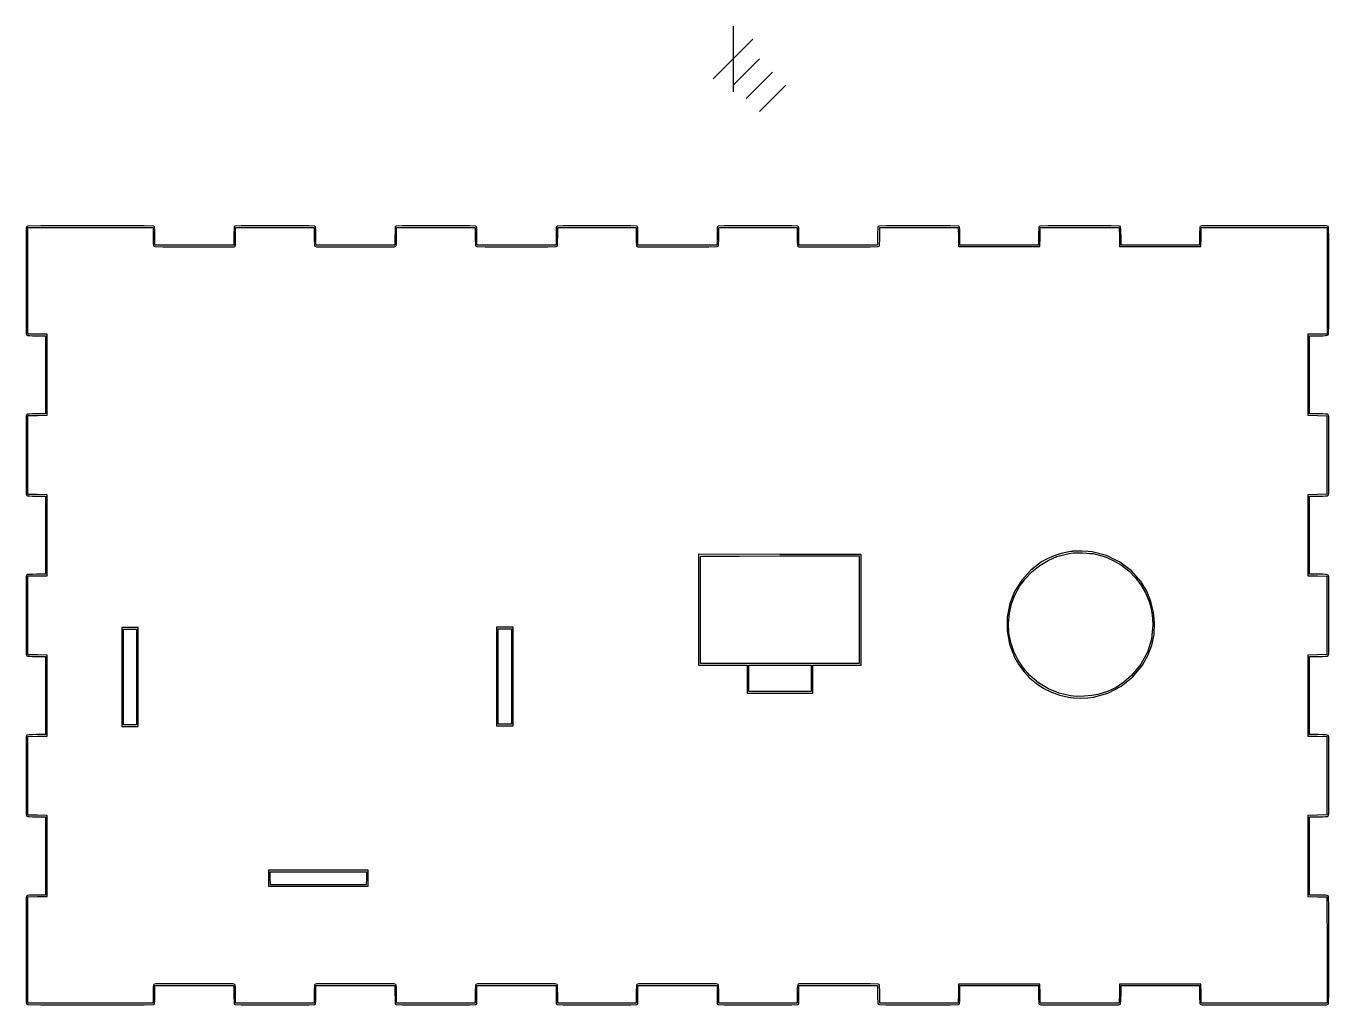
# Model space of a CAD drawing. Extents: x -107 to 343, y 32 to 302.
# Drawn here: x -107.4 to 90.5, y 153.3 to 302 of the extents above; entities that cross this region are included whole.
import ezdxf

# ---------------------------------------------------------------- set-up
doc = ezdxf.new("R2010")
doc.units = 0

msp = doc.modelspace()

# ---------------------------------------------------------------- linework, layer by layer
for p, q in [((-107.413423, 271.286537), (-107.415494, 263.302708)), ((-107.305, 271.547), (-107.413423, 271.286537)), ((-107.170337, 271.604112), (-107.305431, 271.547391)), ((-107.305431, 271.547391), (-107.305, 271.547)), ((-105.177997, 271.627029), (-107.170337, 271.604112)), ((-107.153, 263.305), (-107.153, 271.396)), ((-107.153, 271.396), (-97.6294, 271.396)), ((-102.392417, 271.644091), (-105.177997, 271.627029)), ((-97.579207, 271.648547), (-102.392417, 271.644091)), ((-97.6294, 271.396), (-88.1057, 271.396)), ((-91.880047, 271.644979), (-97.579207, 271.648547)), ((-89.496737, 271.627067), (-91.880047, 271.644979)), ((-88.026587, 271.601582), (-89.496737, 271.627067)), ((-88.1057, 271.396), (-88.1057, 270.021)), ((-87.903185, 271.515207), (-88.026587, 271.601582)), ((-87.882677, 271.417519), (-87.903185, 271.515207)), ((-87.866894, 271.026861), (-87.882677, 271.417519)), ((-75.79995, 271.417519), (-75.815731, 271.026861)), ((-75.779442, 271.515207), (-75.79995, 271.417519)), ((-75.661536, 271.59927), (-75.779442, 271.515207)), ((-74.739982, 271.626835), (-75.661536, 271.59927)), ((-75.576802, 269.97101), (-75.5769, 271.396)), ((-75.5769, 271.396), (-69.6087, 271.396)), ((-73.210942, 271.644901), (-74.739982, 271.626835)), ((-69.608712, 271.648547), (-73.210942, 271.644901)), ((-66.006482, 271.644901), (-69.608712, 271.648547)), ((-69.6087, 271.396), (-63.6406, 271.396)), ((-64.477442, 271.626835), (-66.006482, 271.644901)), ((-63.55589, 271.59927), (-64.477442, 271.626835)), ((-63.6406, 271.396), (-63.6406, 270.021)), ((-63.437984, 271.515207), (-63.55589, 271.59927)), ((-63.417476, 271.417519), (-63.437984, 271.515207)), ((-63.401694, 271.026861), (-63.417476, 271.417519)), ((-51.33475, 271.417519), (-51.350534, 271.026861)), ((-51.314242, 271.515207), (-51.33475, 271.417519)), ((-51.196338, 271.59927), (-51.314242, 271.515207)), ((-50.274784, 271.626835), (-51.196338, 271.59927)), ((-51.111714, 270.021), (-51.1117, 271.396)), ((-51.1117, 271.396), (-45.1435, 271.396)), ((-48.745744, 271.644901), (-50.274784, 271.626835)), ((-45.143514, 271.648547), (-48.745744, 271.644901)), ((-41.541284, 271.644901), (-45.143514, 271.648547)), ((-45.1435, 271.396), (-39.1754, 271.396)), ((-40.012244, 271.626835), (-41.541284, 271.644901)), ((-39.09069, 271.59927), (-40.012244, 271.626835)), ((-39.1754, 271.396), (-39.1754, 270.021)), ((-38.972784, 271.515207), (-39.09069, 271.59927)), ((-38.952276, 271.417519), (-38.972784, 271.515207)), ((-38.936494, 271.026861), (-38.952276, 271.417519)), ((-26.869552, 271.417519), (-26.885334, 271.026861)), ((-26.849044, 271.515207), (-26.869552, 271.417519)), ((-26.731138, 271.59927), (-26.849044, 271.515207)), ((-25.809584, 271.626835), (-26.731138, 271.59927)), ((-26.646505, 270.021), (-26.6465, 271.396)), ((-26.6465, 271.396), (-20.6783, 271.396)), ((-24.280544, 271.644901), (-25.809584, 271.626835)), ((-20.678314, 271.648547), (-24.280544, 271.644901)), ((-17.076084, 271.644901), (-20.678314, 271.648547)), ((-20.6783, 271.396), (-14.7102, 271.396)), ((-15.547044, 271.626835), (-17.076084, 271.644901)), ((-14.62549, 271.59927), (-15.547044, 271.626835)), ((-14.7102, 271.396), (-14.7102, 269.971)), ((-14.507586, 271.515207), (-14.62549, 271.59927)), ((-14.487078, 271.417519), (-14.507586, 271.515207)), ((-14.471294, 271.026861), (-14.487078, 271.417519)), ((-2.40445, 271.417519), (-2.420231, 271.026861)), ((-2.383942, 271.515207), (-2.40445, 271.417519)), ((-2.266036, 271.59927), (-2.383942, 271.515207)), ((-1.344484, 271.626835), (-2.266036, 271.59927)), ((-2.181325, 270.02099), (-2.18131, 271.396)), ((-2.18131, 271.396), (3.78683, 271.396)), ((0.184556, 271.644901), (-1.344484, 271.626835)), ((3.786786, 271.648547), (0.184556, 271.644901)), ((7.389016, 271.644901), (3.786786, 271.648547)), ((3.78683, 271.396), (9.75499, 271.396)), ((8.918056, 271.626835), (7.389016, 271.644901)), ((9.83961, 271.59927), (8.918056, 271.626835)), ((9.75499, 271.396), (9.75499, 269.971)), ((9.957516, 271.515207), (9.83961, 271.59927)), ((9.978024, 271.417519), (9.957516, 271.515207)), ((9.993806, 271.026861), (9.978024, 271.417519)), ((22.004284, 271.410555), (21.970138, 271.153099)), ((22.066145, 271.527939), (22.004284, 271.410555)), ((22.23281, 271.599831), (22.066145, 271.527939)), ((23.26473, 271.626446), (22.23281, 271.599831)), ((22.283888, 270.02099), (22.2839, 271.396)), ((22.2839, 271.396), (28.25, 271.396)), ((24.89038, 271.644304), (23.26473, 271.626446)), ((28.229, 271.648363), (24.89038, 271.644304)), ((31.22579, 271.643805), (28.229, 271.648363)), ((28.25, 271.396), (34.2162, 271.396)), ((32.99174, 271.626579), (31.22579, 271.643805)), ((34.24192, 271.602737), (32.99174, 271.626579)), ((34.2162, 271.396), (34.239362, 269.94187)), ((34.372515, 271.547207), (34.24192, 271.602737)), ((34.421054, 271.447619), (34.372515, 271.547207)), ((34.44982, 271.141817), (34.421054, 271.447619)), ((46.463448, 271.447619), (46.434682, 271.141817)), ((46.511987, 271.547207), (46.463448, 271.447619)), ((46.64262, 271.602748), (46.511987, 271.547207)), ((47.89679, 271.626582), (46.64262, 271.602748)), ((46.645262, 269.94113), (46.668426, 271.39526)), ((46.668426, 271.39526), (52.6749, 271.396)), ((49.66825, 271.643805), (47.89679, 271.626582)), ((52.67485, 271.648363), (49.66825, 271.643805)), ((55.68145, 271.643805), (52.67485, 271.648363)), ((52.6749, 271.396), (58.6814, 271.396)), ((57.45291, 271.626582), (55.68145, 271.643805)), ((58.70708, 271.602748), (57.45291, 271.626582)), ((58.6814, 271.396), (58.704562, 269.94187)), ((58.837713, 271.547207), (58.70708, 271.602748)), ((58.886254, 271.447619), (58.837713, 271.547207)), ((58.915018, 271.141817), (58.886254, 271.447619)), ((70.928665, 271.44815), (70.899899, 271.142348)), ((70.977207, 271.547738), (70.928665, 271.44815)), ((71.239815, 271.656112), (70.977207, 271.547738)), ((71.110462, 269.94113), (71.133624, 271.39526)), ((71.133624, 271.39526), (80.6976, 271.396)), ((80.695555, 271.657874), (71.239815, 271.656112)), ((90.151295, 271.656112), (80.695555, 271.657874)), ((80.6976, 271.396), (90.2615, 271.396)), ((90.413905, 271.547738), (90.151295, 271.656112)), ((90.2615, 271.396), (90.2615, 263.305)), ((90.470492, 271.414592), (90.413905, 271.547738)), ((90.493799, 269.733562), (90.470492, 271.414592)), ((-88.1057, 270.021), (-88.100185, 269.386596)), ((-88.100185, 269.386596), (-88.08142, 268.951183)), ((-87.855532, 270.563809), (-87.866894, 271.026861)), ((-87.8518, 270.04), (-87.855532, 270.563809)), ((-87.8518, 268.698), (-87.8518, 270.04)), ((-75.827094, 270.563809), (-75.830825, 270.04)), ((-75.830825, 270.04), (-75.8308, 268.698)), ((-75.815731, 271.026861), (-75.827094, 270.563809)), ((-75.581208, 269.175611), (-75.576802, 269.97101)), ((-63.6406, 270.021), (-63.635083, 269.386596)), ((-63.635083, 269.386596), (-63.616318, 268.951183)), ((-63.390332, 270.563809), (-63.401694, 271.026861)), ((-63.3866, 270.04), (-63.390332, 270.563809)), ((-63.3866, 268.698), (-63.3866, 270.04)), ((-51.361894, 270.563809), (-51.365628, 270.04)), ((-51.365628, 270.04), (-51.3656, 268.698)), ((-51.350534, 271.026861), (-51.361894, 270.563809)), ((-51.135994, 268.951183), (-51.117229, 269.386596)), ((-51.117229, 269.386596), (-51.111714, 270.021)), ((-39.1754, 270.021), (-39.169886, 269.386596)), ((-39.169886, 269.386596), (-39.15112, 268.951183)), ((-38.925132, 270.563809), (-38.936494, 271.026861)), ((-38.9214, 270.04), (-38.925132, 270.563809)), ((-38.9214, 268.698), (-38.9214, 270.04)), ((-26.900428, 270.04), (-26.9005, 268.698)), ((-26.896696, 270.563809), (-26.900428, 270.04)), ((-26.885334, 271.026861), (-26.896696, 270.563809)), ((-26.670784, 268.951183), (-26.652019, 269.386596)), ((-26.652019, 269.386596), (-26.646505, 270.021)), ((-14.7102, 269.971), (-14.705797, 269.175601)), ((-14.459932, 270.563809), (-14.471294, 271.026861)), ((-14.4562, 270.04), (-14.459932, 270.563809)), ((-14.4562, 268.698), (-14.4562, 270.04)), ((-2.431594, 270.563809), (-2.435325, 270.04)), ((-2.435325, 270.04), (-2.43528, 268.698)), ((-2.420231, 271.026861), (-2.431594, 270.563809)), ((-2.205606, 268.951173), (-2.186841, 269.386586)), ((-2.186841, 269.386586), (-2.181325, 270.02099)), ((9.75499, 269.971), (9.759396, 269.175601)), ((10.005168, 270.563809), (9.993806, 271.026861)), ((10.0089, 270.04), (10.005168, 270.563809)), ((10.0089, 268.698), (10.0089, 270.04)), ((21.95042, 270.746155), (21.945211, 270.052733)), ((21.945211, 270.052733), (21.9453, 268.698)), ((21.970138, 271.153099), (21.95042, 270.746155)), ((22.259609, 268.951173), (22.278374, 269.386586)), ((22.278374, 269.386586), (22.283888, 270.02099)), ((34.239362, 269.94187), (34.262526, 268.48774)), ((34.468586, 270.706404), (34.44982, 271.141817)), ((34.4741, 270.072), (34.468586, 270.706404)), ((34.4741, 268.698), (34.4741, 270.072)), ((46.410402, 270.072), (46.4104, 268.698)), ((46.415917, 270.706404), (46.410402, 270.072)), ((46.434682, 271.141817), (46.415917, 270.706404)), ((46.6221, 268.487), (46.645262, 269.94113)), ((58.704562, 269.94187), (58.727724, 268.48774)), ((58.933783, 270.706404), (58.915018, 271.141817)), ((58.9393, 270.072), (58.933783, 270.706404)), ((58.9393, 268.698), (58.9393, 270.072)), ((70.87562, 270.072531), (70.8756, 268.698)), ((70.881136, 270.706935), (70.87562, 270.072531)), ((70.899899, 271.142348), (70.881136, 270.706935)), ((71.0873, 268.487), (71.110462, 269.94113)), ((90.510985, 267.375262), (90.493799, 269.733562)), ((-88.08142, 268.951183), (-88.052654, 268.645381)), ((-88.052654, 268.645381), (-88.004114, 268.545795)), ((-88.004114, 268.545795), (-87.873545, 268.49027)), ((-87.873545, 268.49027), (-86.626045, 268.466423)), ((-81.8413, 268.698), (-87.8518, 268.698)), ((-86.626045, 268.466423), (-84.863785, 268.449198)), ((-84.863785, 268.449198), (-81.873575, 268.444637)), ((-81.873575, 268.444637), (-79.552595, 268.448323)), ((-75.8308, 268.698), (-81.8413, 268.698)), ((-79.552595, 268.448323), (-77.576285, 268.459667)), ((-77.576285, 268.459667), (-75.821265, 268.474889)), ((-75.821265, 268.474889), (-75.710707, 268.495806)), ((-75.710707, 268.495806), (-75.637759, 268.577413)), ((-75.637759, 268.577413), (-75.600707, 268.792068)), ((-75.600707, 268.792068), (-75.581208, 269.175611)), ((-63.616318, 268.951183), (-63.587554, 268.645381)), ((-63.587554, 268.645381), (-63.539013, 268.545795)), ((-63.539013, 268.545795), (-63.279886, 268.438773)), ((-57.3761, 268.698), (-63.3866, 268.698)), ((-63.279886, 268.438773), (-57.376156, 268.436021)), ((-57.376156, 268.436021), (-51.472426, 268.438773)), ((-51.3656, 268.698), (-57.3761, 268.698)), ((-51.472426, 268.438773), (-51.213299, 268.545795)), ((-51.213299, 268.545795), (-51.16476, 268.645381)), ((-51.16476, 268.645381), (-51.135994, 268.951183)), ((-39.15112, 268.951183), (-39.122354, 268.645381)), ((-39.122354, 268.645381), (-39.073815, 268.545795)), ((-39.073815, 268.545795), (-38.943182, 268.490252)), ((-38.943182, 268.490252), (-37.689012, 268.466418)), ((-32.9109, 268.698), (-38.9214, 268.698)), ((-37.689012, 268.466418), (-35.917552, 268.449196)), ((-35.917552, 268.449196), (-32.910952, 268.444637)), ((-32.910952, 268.444637), (-29.904352, 268.449195)), ((-26.9005, 268.698), (-32.9109, 268.698)), ((-29.904352, 268.449195), (-28.132892, 268.466418)), ((-28.132892, 268.466418), (-26.878722, 268.490252)), ((-26.878722, 268.490252), (-26.748089, 268.545795)), ((-26.748089, 268.545795), (-26.69955, 268.645381)), ((-26.69955, 268.645381), (-26.670784, 268.951183)), ((-14.705797, 269.175601), (-14.686294, 268.792058)), ((-14.686294, 268.792058), (-14.649246, 268.577403)), ((-14.649246, 268.577403), (-14.576295, 268.495796)), ((-14.576295, 268.495796), (-14.46574, 268.47488)), ((-14.46574, 268.47488), (-12.71072, 268.459657)), ((-8.44576, 268.698), (-14.4562, 268.698)), ((-12.71072, 268.459657), (-10.73441, 268.448314)), ((-10.73441, 268.448314), (-8.41344, 268.444627)), ((-2.43528, 268.698), (-8.44576, 268.698)), ((-8.41344, 268.444627), (-5.42323, 268.449188)), ((-5.42323, 268.449188), (-3.66098, 268.466413)), ((-3.66098, 268.466413), (-2.41348, 268.49026)), ((-2.41348, 268.49026), (-2.282912, 268.545785)), ((-2.282912, 268.545785), (-2.23437, 268.645371)), ((-2.23437, 268.645371), (-2.205606, 268.951173)), ((9.759396, 269.175601), (9.778898, 268.792058)), ((9.778898, 268.792058), (9.815947, 268.577403)), ((9.815947, 268.577403), (9.888895, 268.495796)), ((9.888895, 268.495796), (9.999453, 268.47488)), ((9.999453, 268.47488), (11.754473, 268.459657)), ((15.9771, 268.698), (10.0089, 268.698)), ((11.754473, 268.459657), (13.730783, 268.448314)), ((13.730783, 268.448314), (16.051763, 268.444627)), ((21.9453, 268.698), (15.9771, 268.698)), ((16.051763, 268.444627), (19.041973, 268.449188)), ((19.041973, 268.449188), (20.804233, 268.466413)), ((20.804233, 268.466413), (22.051733, 268.49026)), ((22.051733, 268.49026), (22.182303, 268.545785)), ((22.182303, 268.545785), (22.230843, 268.645371)), ((22.230843, 268.645371), (22.259609, 268.951173)), ((34.262526, 268.48774), (40.4423, 268.487)), ((40.4423, 268.698), (34.4741, 268.698)), ((46.4104, 268.698), (40.4423, 268.698)), ((40.4423, 268.487), (46.6221, 268.487)), ((58.727724, 268.48774), (64.9075, 268.487)), ((64.9075, 268.698), (58.9393, 268.698)), ((70.8756, 268.698), (64.9075, 268.698)), ((64.9075, 268.487), (71.0873, 268.487)), ((90.51549, 263.322712), (90.510985, 267.375262)), ((-107.415494, 263.302708), (-107.413423, 255.318877)), ((-107.15258, 255.214131), (-107.153, 263.305)), ((90.2615, 263.305), (90.2615, 255.214)), ((90.511496, 258.806542), (90.51549, 263.322712)), ((90.493698, 256.640972), (90.511496, 258.806542)), ((90.468176, 255.250062), (90.493698, 256.640972)), ((-107.413423, 255.318877), (-107.305, 255.058417)), ((-107.305, 255.058417), (-107.204991, 255.01008)), ((-107.204991, 255.01008), (-106.897893, 254.981436)), ((-105.69229, 255.191067), (-107.15258, 255.214131)), ((-106.897893, 254.981436), (-106.460635, 254.962752)), ((-106.460635, 254.962752), (-105.823543, 254.957259)), ((-105.823543, 254.957259), (-104.444, 254.958)), ((-104.232, 255.168), (-105.69229, 255.191067)), ((-104.444, 254.958), (-104.444, 249.015)), ((-104.232, 249.015), (-104.232, 255.168)), ((87.34092, 255.167869), (87.3409, 249.015)), ((88.80121, 255.190936), (87.34092, 255.167869)), ((87.5526, 249.015), (87.5526, 254.958)), ((87.5526, 254.958), (88.9131, 254.958)), ((90.2615, 255.214), (88.80121, 255.190936)), ((88.9131, 254.958), (89.60946, 254.963188)), ((89.60946, 254.963188), (90.018129, 254.982822)), ((90.018129, 254.982822), (90.276676, 255.016824)), ((90.276676, 255.016824), (90.394555, 255.078424)), ((90.394555, 255.078424), (90.468176, 255.250062)), ((-104.444, 249.015), (-104.444, 243.072)), ((-104.23242, 242.861129), (-104.232, 249.015)), ((87.3409, 249.015), (87.3409, 242.861)), ((87.5526, 243.072), (87.5526, 249.015)), ((-107.412933, 242.71281), (-107.415695, 236.833991)), ((-107.305457, 242.970844), (-107.412933, 242.71281)), ((-107.205448, 243.019178), (-107.305457, 242.970844)), ((-106.89835, 243.047823), (-107.205448, 243.019178)), ((-107.153, 242.815), (-105.69271, 242.838064)), ((-107.153, 236.834), (-107.153, 242.815)), ((-106.461092, 243.066509), (-106.89835, 243.047823)), ((-105.824, 243.072), (-106.461092, 243.066509)), ((-104.444, 243.072), (-105.824, 243.072)), ((-105.69271, 242.838064), (-104.23242, 242.861129)), ((87.3409, 242.861), (88.78003, 242.818853)), ((88.9131, 243.072015), (87.5526, 243.072)), ((88.78003, 242.818853), (90.21916, 242.776703)), ((89.60946, 243.066827), (88.9131, 243.072015)), ((90.018129, 243.047195), (89.60946, 243.066827)), ((90.276676, 243.013193), (90.018129, 243.047195)), ((90.21916, 242.776703), (90.2192, 236.834)), ((90.394555, 242.95159), (90.276676, 243.013193)), ((90.52635, 242.635397), (90.394555, 242.95159)), ((90.530554, 236.834007), (90.52635, 242.635397)), ((-107.415695, 236.833991), (-107.412933, 230.95517)), ((-107.15258, 230.852129), (-107.153, 236.834)), ((90.2192, 236.834), (90.2192, 230.891)), ((90.52635, 231.032617), (90.530554, 236.834007)), ((-107.412933, 230.95517), (-107.305457, 230.697136)), ((-107.305457, 230.697136), (-107.205448, 230.648802)), ((-107.205448, 230.648802), (-106.89835, 230.620157)), ((-105.69229, 230.829064), (-107.15258, 230.852129)), ((-106.89835, 230.620157), (-106.461092, 230.601471)), ((-106.461092, 230.601471), (-105.824, 230.59598)), ((-105.824, 230.59598), (-104.444, 230.596)), ((-104.232, 230.806), (-105.69229, 230.829064)), ((-104.444, 230.596), (-104.444, 224.653)), ((-104.232, 224.653), (-104.232, 230.806)), ((87.34094, 230.806703), (87.3409, 224.653)), ((88.78007, 230.84885), (87.34094, 230.806703)), ((87.5526, 224.653), (87.5526, 230.596)), ((87.5526, 230.596), (88.9131, 230.596)), ((90.2192, 230.891), (88.78007, 230.84885)), ((88.9131, 230.596), (89.60946, 230.601188)), ((89.60946, 230.601188), (90.018129, 230.62082)), ((90.018129, 230.62082), (90.276676, 230.654822)), ((90.276676, 230.654822), (90.394555, 230.716424)), ((90.394555, 230.716424), (90.52635, 231.032617)), ((-104.444, 224.653), (-104.444, 218.71)), ((-104.23242, 218.499131), (-104.232, 224.653)), ((87.3409, 224.653), (87.3409, 218.499)), ((87.5526, 218.71), (87.5526, 224.653)), ((7.1095, 221.723356), (-5.2289, 221.744712)), ((-5.2289, 221.744712), (-5.22888, 213.315)), ((19.4479, 221.702), (7.1095, 221.723356)), ((19.4479, 213.315), (19.4479, 221.702)), ((49.851974, 221.86377), (48.782394, 221.5052)), ((49.196184, 221.392669), (50.600814, 221.773406)), ((50.812507, 222.079326), (49.851974, 221.86377)), ((50.600814, 221.773406), (51.293089, 221.900533)), ((51.064928, 222.12016), (50.812507, 222.079326)), ((51.298212, 222.158571), (51.064928, 222.12016)), ((51.293089, 221.900533), (51.723231, 221.952694)), ((51.493811, 222.19134), (51.298212, 222.158571)), ((51.5744, 222.206), (51.493811, 222.19134)), ((51.574419, 222.206017), (51.5744, 222.206)), ((52.019827, 222.248599), (51.574419, 222.206017)), ((51.723231, 221.952694), (52.192225, 221.967569)), ((52.98318, 222.234659), (52.019827, 222.248599)), ((52.192225, 221.967569), (53.098127, 221.953698)), ((53.955136, 222.193837), (52.98318, 222.234659)), ((53.098127, 221.953698), (53.679385, 221.932456)), ((53.679385, 221.932456), (54.226094, 221.894943)), ((54.579656, 222.125168), (53.955136, 222.193837)), ((54.226094, 221.894943), (54.699341, 221.845175)), ((56.746406, 221.551836), (54.579656, 222.125168)), ((54.699341, 221.845175), (55.045183, 221.785992)), ((55.045183, 221.785992), (55.0452, 221.786)), ((55.0452, 221.786), (56.433445, 221.390388)), ((-4.957993, 218.946494), (-4.952344, 221.297514)), ((-4.952344, 221.297514), (-4.935917, 221.385719)), ((-4.935917, 221.385719), (-4.847104, 221.447319)), ((-4.847104, 221.447319), (-2.469794, 221.469759)), ((-2.469794, 221.469759), (0.911676, 221.486839)), ((0.911676, 221.486839), (7.128036, 221.49109)), ((7.128036, 221.49109), (19.1517, 221.491)), ((19.1517, 221.491), (19.1516, 213.332)), ((46.882911, 220.579719), (45.240391, 219.319269)), ((45.417654, 219.116426), (46.58245, 220.047214)), ((46.58245, 220.047214), (47.859834, 220.817746)), ((47.745154, 221.059746), (46.882911, 220.579719)), ((48.782394, 221.5052), (47.745154, 221.059746)), ((47.859834, 220.817746), (49.196184, 221.392669)), ((56.433445, 221.390388), (57.76133, 220.825525)), ((58.745146, 220.575828), (56.746406, 221.551836)), ((57.76133, 220.825525), (58.990987, 220.106302)), ((60.508166, 219.229048), (58.745146, 220.575828)), ((58.990987, 220.106302), (60.11687, 219.234715)), ((-107.412933, 218.35081), (-107.415695, 212.471991)), ((-107.305457, 218.608842), (-107.412933, 218.35081)), ((-107.205448, 218.657178), (-107.305457, 218.608842)), ((-106.89835, 218.685823), (-107.205448, 218.657178)), ((-107.153, 218.453), (-105.69271, 218.476064)), ((-107.153, 212.472), (-107.153, 218.453)), ((-106.461092, 218.704509), (-106.89835, 218.685823)), ((-105.824, 218.71), (-106.461092, 218.704509)), ((-104.444, 218.71), (-105.824, 218.71)), ((-105.69271, 218.476064), (-104.23242, 218.499131)), ((-4.959897, 216.324074), (-4.957993, 218.946494)), ((43.857571, 217.812569), (42.781551, 216.111979)), ((43.502764, 216.839756), (44.384926, 218.040877)), ((45.240391, 219.319269), (43.857571, 217.812569)), ((44.384926, 218.040877), (45.417654, 219.116426)), ((60.11687, 219.234715), (61.112662, 218.231811)), ((61.976866, 217.557668), (60.508166, 219.229048)), ((61.112662, 218.231811), (61.96863, 217.108175)), ((87.3409, 218.499), (88.78003, 218.456851)), ((88.9131, 218.710019), (87.5526, 218.71)), ((88.78003, 218.456851), (90.21916, 218.414701)), ((89.60946, 218.704831), (88.9131, 218.710019)), ((90.018129, 218.685197), (89.60946, 218.704831)), ((90.276676, 218.651195), (90.018129, 218.685197)), ((90.21916, 218.414701), (90.2192, 212.472)), ((90.394555, 218.589594), (90.276676, 218.651195)), ((90.52635, 218.273399), (90.394555, 218.589594)), ((90.530554, 212.472009), (90.52635, 218.273399)), ((-4.954429, 213.229944), (-4.959897, 216.324074)), ((42.781551, 216.111979), (42.04973, 214.275829)), ((42.810168, 215.561995), (43.502764, 216.839756)), ((61.96863, 217.108175), (62.670848, 215.882194)), ((62.8484, 216.124874), (61.976866, 217.557668)), ((62.670848, 215.882194), (63.20691, 214.575655)), ((63.492026, 214.577198), (62.8484, 216.124874)), ((42.04973, 214.275829), (41.641984, 212.197939)), ((41.983145, 212.747335), (42.305474, 214.199736)), ((42.305474, 214.199736), (42.810168, 215.561995)), ((63.20691, 214.575655), (63.46896, 213.689295)), ((63.896568, 212.943001), (63.492026, 214.577198)), ((-107.415695, 212.471991), (-107.412933, 206.59317)), ((-107.15258, 206.490131), (-107.153, 212.472)), ((-5.22888, 213.315), (-5.22888, 204.885)), ((-4.9326, 205.179534), (-4.954429, 213.229944)), ((19.1516, 213.332), (19.1516, 205.172)), ((19.44792, 204.926938), (19.4479, 213.315)), ((41.641984, 212.197939), (41.626167, 210.117949)), ((41.853138, 211.265536), (41.983145, 212.747335)), ((63.46896, 213.689295), (63.641419, 212.85672)), ((63.641419, 212.85672), (63.737662, 211.9983)), ((63.737662, 211.9983), (63.769463, 211.03315)), ((64.051564, 211.266978), (63.896568, 212.943001)), ((90.2192, 212.472), (90.2192, 206.529)), ((90.52635, 206.670619), (90.530554, 212.472009)), ((-91.6189, 210.617), (-92.8464, 210.617)), ((-92.8464, 210.617), (-92.8464, 203.115)), ((-92.5924, 203.115), (-92.5924, 210.364)), ((-92.5924, 210.364), (-91.6189, 210.364)), ((-90.3914, 210.617), (-91.6189, 210.617)), ((-91.6189, 210.364), (-90.6454, 210.364)), ((-90.6454, 210.364), (-90.6454, 203.115)), ((-90.3914, 203.115), (-90.3914, 210.617)), ((-34.6887, 210.701), (-35.9585, 210.701)), ((-35.9585, 210.701), (-35.9585, 203.199)), ((-35.7045, 203.199), (-35.7045, 210.448)), ((-35.7045, 210.448), (-34.6887, 210.448)), ((-33.4189, 210.701), (-34.6887, 210.701)), ((-34.6887, 210.448), (-33.6728, 210.448)), ((-33.6728, 210.448), (-33.6728, 203.199)), ((-33.4189, 203.199), (-33.4189, 210.701)), ((41.626167, 210.117949), (42.005494, 208.075099)), ((41.920884, 209.800479), (41.853138, 211.265536)), ((63.769463, 211.03315), (63.568009, 208.87096)), ((63.953635, 209.583389), (64.051564, 211.266978)), ((42.187422, 208.358086), (41.920884, 209.800479)), ((42.005494, 208.075099), (42.769889, 206.107379)), ((42.646795, 206.969239), (42.187422, 208.358086)), ((63.568009, 208.87096), (62.970127, 206.87658)), ((63.013673, 206.355608), (63.604957, 207.933108)), ((63.604957, 207.933108), (63.953635, 209.583389)), ((-107.412933, 206.59317), (-107.305457, 206.335136)), ((-107.305457, 206.335136), (-107.205448, 206.286801)), ((-107.205448, 206.286801), (-106.89835, 206.258157)), ((-105.69229, 206.467064), (-107.15258, 206.490131)), ((-106.89835, 206.258157), (-106.461092, 206.239471)), ((-106.461092, 206.239471), (-105.824, 206.23398)), ((-105.824, 206.23398), (-104.444, 206.234)), ((-104.232, 206.444), (-105.69229, 206.467064)), ((-104.444, 206.234), (-104.444, 200.291)), ((-104.232, 200.291), (-104.232, 206.444)), ((43.291602, 205.655516), (42.646795, 206.969239)), ((42.769889, 206.107379), (43.42652, 204.960259)), ((62.970127, 206.87658), (61.965187, 205.04339)), ((62.191987, 204.883978), (63.013673, 206.355608)), ((87.34094, 206.444703), (87.3409, 200.291)), ((88.78007, 206.486853), (87.34094, 206.444703)), ((87.5526, 200.291), (87.5526, 206.234)), ((87.5526, 206.234), (88.9131, 206.234)), ((90.2192, 206.529), (88.78007, 206.486853)), ((88.9131, 206.234), (89.60946, 206.239188)), ((89.60946, 206.239188), (90.018129, 206.258822)), ((90.018129, 206.258822), (90.276676, 206.292824)), ((90.276676, 206.292824), (90.394555, 206.354424)), ((90.394555, 206.354424), (90.52635, 206.670619)), ((-5.22888, 204.885), (-1.54641, 204.885)), ((7.1095, 205.175767), (-4.9326, 205.179534)), ((-1.54641, 204.885), (2.13607, 204.885)), ((2.13607, 204.885), (2.13607, 202.777)), ((2.39003, 202.904), (2.39003, 204.885)), ((2.39003, 204.885), (7.13069, 204.885)), ((19.1516, 205.172), (7.1095, 205.175767)), ((7.13069, 204.885), (11.8714, 204.885)), ((11.8714, 204.885), (11.8714, 202.904)), ((12.1253, 204.883), (15.78661, 204.904969)), ((12.1253, 202.777), (12.1253, 204.883)), ((15.78661, 204.904969), (19.44792, 204.926938)), ((44.11509, 204.428717), (43.291602, 205.655516)), ((43.42652, 204.960259), (44.212019, 203.896489)), ((45.094432, 203.321276), (44.11509, 204.428717)), ((44.212019, 203.896489), (45.109637, 202.939836)), ((61.965187, 205.04339), (60.555767, 203.35951)), ((60.758927, 203.143888), (62.191987, 204.883978)), ((-92.8464, 203.115), (-92.8464, 195.612)), ((-92.5924, 195.865), (-92.5924, 203.115)), ((-90.6454, 203.115), (-90.6454, 195.865)), ((-90.3914, 195.612), (-90.3914, 203.115)), ((-35.9585, 203.199), (-35.9585, 195.696)), ((-35.7045, 195.949), (-35.7045, 203.199)), ((-33.6728, 203.199), (-33.6728, 195.949)), ((-33.4189, 195.696), (-33.4189, 203.199)), ((2.13607, 202.777), (2.13607, 200.67)), ((2.39003, 200.923), (2.39003, 202.904)), ((11.8714, 202.904), (11.8714, 200.923)), ((12.1253, 200.67), (12.1253, 202.777)), ((46.424832, 202.200826), (45.094432, 203.321276)), ((45.109637, 202.939836), (46.114899, 202.095989)), ((46.114899, 202.095989), (47.214878, 201.375908)), ((47.930102, 201.295305), (46.424832, 202.200826)), ((59.392217, 202.32992), (58.200757, 201.530758)), ((58.977227, 201.711248), (60.758927, 203.143888)), ((60.555767, 203.35951), (59.392217, 202.32992)), ((-104.444, 200.291), (-104.444, 194.348)), ((-104.23242, 194.137131), (-104.232, 200.291)), ((2.13607, 200.67), (7.13069, 200.67)), ((7.13069, 200.923), (2.39003, 200.923)), ((11.8714, 200.923), (7.13069, 200.923)), ((7.13069, 200.67), (12.1253, 200.67)), ((47.214878, 201.375908), (48.392789, 200.790679)), ((49.555692, 200.635796), (47.930102, 201.295305)), ((48.392789, 200.790679), (49.644389, 200.341538)), ((51.244062, 200.247239), (49.555692, 200.635796)), ((49.644389, 200.341538), (50.939499, 200.038458)), ((50.939499, 200.038458), (51.784106, 199.940237)), ((52.190628, 200.168964), (51.244062, 200.247239)), ((51.784106, 199.940237), (52.844936, 199.909008)), ((53.358008, 200.185437), (52.190628, 200.168964)), ((52.844936, 199.909008), (53.905456, 199.940465)), ((54.514888, 200.280712), (53.358008, 200.185437)), ((53.905456, 199.940465), (54.748957, 200.038882)), ((55.426127, 200.448701), (54.514888, 200.280712)), ((54.748957, 200.038882), (56.939517, 200.657578)), ((56.904397, 200.918238), (55.426127, 200.448701)), ((58.200757, 201.530758), (56.904397, 200.918238)), ((56.939517, 200.657578), (58.977227, 201.711248)), ((87.3409, 200.291), (87.3409, 194.137)), ((87.5526, 194.348), (87.5526, 200.291)), ((-107.412933, 193.98881), (-107.415695, 188.109991)), ((-107.305457, 194.246844), (-107.412933, 193.98881)), ((-107.205448, 194.295178), (-107.305457, 194.246844)), ((-106.89835, 194.323823), (-107.205448, 194.295178)), ((-107.153, 194.091), (-105.69271, 194.114067)), ((-107.153, 188.11), (-107.153, 194.091)), ((-106.461092, 194.342509), (-106.89835, 194.323823)), ((-105.824, 194.348), (-106.461092, 194.342509)), ((-104.444, 194.348), (-105.824, 194.348)), ((-105.69271, 194.114067), (-104.23242, 194.137131)), ((-92.8464, 195.612), (-91.6189, 195.612)), ((-91.6189, 195.865), (-92.5924, 195.865)), ((-90.6454, 195.865), (-91.6189, 195.865)), ((-91.6189, 195.612), (-90.3914, 195.612)), ((-35.9585, 195.696), (-34.6887, 195.696)), ((-34.6887, 195.949), (-35.7045, 195.949)), ((-33.6728, 195.949), (-34.6887, 195.949)), ((-34.6887, 195.696), (-33.4189, 195.696)), ((87.3409, 194.137), (88.78003, 194.094851)), ((88.9131, 194.348017), (87.5526, 194.348)), ((88.78003, 194.094851), (90.21916, 194.052703)), ((89.60946, 194.342829), (88.9131, 194.348017)), ((90.018129, 194.323197), (89.60946, 194.342829)), ((90.276676, 194.289193), (90.018129, 194.323197)), ((90.21916, 194.052703), (90.2192, 188.11)), ((90.394555, 194.227593), (90.276676, 194.289193)), ((90.52635, 193.9114), (90.394555, 194.227593)), ((90.530554, 188.11001), (90.52635, 193.9114)), ((-107.415695, 188.109991), (-107.412933, 182.23117)), ((-107.15258, 182.128129), (-107.153, 188.11)), ((90.2192, 188.11), (90.2192, 182.167)), ((90.52635, 182.30862), (90.530554, 188.11001)), ((-107.412933, 182.23117), (-107.305457, 181.973136)), ((-105.69229, 182.105064), (-107.15258, 182.128129)), ((88.78007, 182.124851), (87.34094, 182.082703)), ((90.2192, 182.167), (88.78007, 182.124851)), ((90.394555, 181.992427), (90.52635, 182.30862)), ((-107.305457, 181.973136), (-107.205448, 181.924799)), ((-107.205448, 181.924799), (-106.89835, 181.896155)), ((-106.89835, 181.896155), (-106.461092, 181.877471)), ((-106.461092, 181.877471), (-105.824, 181.871978)), ((-105.824, 181.871978), (-104.444, 181.872)), ((-104.232, 182.082), (-105.69229, 182.105064)), ((-104.444, 181.872), (-104.444, 175.929)), ((-104.232, 175.929), (-104.232, 182.082)), ((87.34094, 182.082703), (87.3409, 175.929)), ((87.5526, 175.929), (87.5526, 181.872)), ((87.5526, 181.872), (88.9131, 181.872)), ((88.9131, 181.872), (89.60946, 181.877188)), ((89.60946, 181.877188), (90.018129, 181.896822)), ((90.018129, 181.896822), (90.276676, 181.930824)), ((90.276676, 181.930824), (90.394555, 181.992427)), ((-104.444, 175.929), (-104.444, 169.986)), ((-104.23242, 169.775129), (-104.232, 175.929)), ((87.3409, 175.929), (87.3409, 169.775)), ((87.5526, 169.986), (87.5526, 175.929)), ((-63.0057, 173.779), (-70.5822, 173.779)), ((-70.5822, 173.779), (-70.5822, 172.557)), ((-70.5822, 172.557), (-70.5822, 171.334)), ((-70.333699, 173.52599), (-63.0057, 173.526)), ((-70.30985, 172.535496), (-70.333699, 173.52599)), ((-70.286, 171.545), (-70.30985, 172.535496)), ((-55.4291, 173.779), (-63.0057, 173.779)), ((-63.0057, 173.526), (-55.6777, 173.526)), ((-55.7015, 172.536), (-55.72535, 171.545504)), ((-55.6777, 173.526), (-55.7015, 172.536)), ((-55.4291, 172.557), (-55.4291, 173.779)), ((-55.4291, 171.334), (-55.4291, 172.557)), ((-70.5822, 171.334), (-63.0057, 171.334)), ((-63.0057, 171.545), (-70.286, 171.545)), ((-55.72535, 171.545504), (-63.0057, 171.545)), ((-63.0057, 171.334), (-55.4291, 171.334)), ((-107.41388, 169.624384), (-107.415951, 161.640555)), ((-107.305457, 169.884844), (-107.41388, 169.624384)), ((-107.205448, 169.933178), (-107.305457, 169.884844)), ((-106.89835, 169.961823), (-107.205448, 169.933178)), ((-107.153, 169.729), (-105.69271, 169.752064)), ((-107.153, 161.638), (-107.153, 169.729)), ((-106.461092, 169.980509), (-106.89835, 169.961823)), ((-105.824, 169.986), (-106.461092, 169.980509)), ((-104.444, 169.986), (-105.824, 169.986)), ((-105.69271, 169.752064), (-104.23242, 169.775129)), ((87.3409, 169.775), (88.78003, 169.732853)), ((88.91308, 169.985531), (87.5526, 169.986)), ((88.78003, 169.732853), (90.21916, 169.690703)), ((89.60944, 169.980344), (88.91308, 169.985531)), ((90.018109, 169.960712), (89.60944, 169.980344)), ((90.276656, 169.92671), (90.018109, 169.960712)), ((90.21916, 169.690703), (90.24075, 161.619223)), ((90.394535, 169.865107), (90.276656, 169.92671)), ((90.468156, 169.693469), (90.394535, 169.865107)), ((90.493679, 168.302559), (90.468156, 169.693469)), ((90.511476, 166.136989), (90.493679, 168.302559)), ((90.51547, 161.620819), (90.511476, 166.136989)), ((-107.415951, 161.640555), (-107.41388, 153.656724)), ((-107.153, 153.548), (-107.153, 161.638)), ((90.24075, 161.619223), (90.262337, 153.547743)), ((90.510966, 157.568269), (90.51547, 161.620819)), ((-88.004201, 156.397205), (-88.052741, 156.297619)), ((-87.745074, 156.504227), (-88.004201, 156.397205)), ((-81.841344, 156.506977), (-87.745074, 156.504227)), ((-75.937614, 156.504227), (-81.841344, 156.506977)), ((-75.678487, 156.397205), (-75.937614, 156.504227)), ((-75.629946, 156.297619), (-75.678487, 156.397205)), ((-63.538999, 156.397205), (-63.58754, 156.297619)), ((-63.279872, 156.504227), (-63.538999, 156.397205)), ((-57.376142, 156.506977), (-63.279872, 156.504227)), ((-51.472412, 156.504227), (-57.376142, 156.506977)), ((-51.213285, 156.397205), (-51.472412, 156.504227)), ((-51.164746, 156.297619), (-51.213285, 156.397205)), ((-39.073799, 156.397205), (-39.122338, 156.297619)), ((-38.814672, 156.504227), (-39.073799, 156.397205)), ((-32.910942, 156.506977), (-38.814672, 156.504227)), ((-27.007212, 156.504227), (-32.910942, 156.506977)), ((-26.748085, 156.397205), (-27.007212, 156.504227)), ((-26.699546, 156.297619), (-26.748085, 156.397205)), ((-14.608611, 156.397205), (-14.65715, 156.297619)), ((-14.349484, 156.504227), (-14.608611, 156.397205)), ((-8.445754, 156.506977), (-14.349484, 156.504227)), ((-2.542024, 156.504227), (-8.445754, 156.506977)), ((-2.282897, 156.397205), (-2.542024, 156.504227)), ((-2.234356, 156.297619), (-2.282897, 156.397205)), ((9.888907, 156.447194), (9.815959, 156.365585)), ((9.999465, 156.468108), (9.888907, 156.447194)), ((11.754485, 156.483331), (9.999465, 156.468108)), ((13.730795, 156.494674), (11.754485, 156.483331)), ((16.051775, 156.498361), (13.730795, 156.494674)), ((19.041985, 156.493802), (16.051775, 156.498361)), ((20.804245, 156.476577), (19.041985, 156.493802)), ((22.051745, 156.45273), (20.804245, 156.476577)), ((22.182315, 156.397205), (22.051745, 156.45273)), ((22.230854, 156.297619), (22.182315, 156.397205)), ((34.2625, 156.456), (34.239336, 155.00187)), ((40.4423, 156.456), (34.2625, 156.456)), ((46.622074, 156.45626), (40.4423, 156.456)), ((46.645236, 155.00213), (46.622074, 156.45626)), ((58.7277, 156.456), (58.704538, 155.00187)), ((64.9075, 156.456), (58.7277, 156.456)), ((71.087276, 156.45626), (64.9075, 156.456)), ((71.110438, 155.00213), (71.087276, 156.45626)), ((90.493779, 155.209969), (90.510966, 157.568269)), ((-88.100272, 155.556404), (-88.105787, 154.922)), ((-88.105787, 154.922), (-88.1057, 153.548)), ((-88.081507, 155.991817), (-88.100272, 155.556404)), ((-88.052741, 156.297619), (-88.081507, 155.991817)), ((-87.855558, 154.379846), (-87.851826, 154.903653)), ((-87.851826, 154.903653), (-87.8518, 156.245)), ((-87.8518, 156.245), (-81.8413, 156.245)), ((-81.8413, 156.245), (-75.8308, 156.245)), ((-75.8308, 156.245), (-75.8308, 154.903)), ((-75.8308, 154.903), (-75.827068, 154.379193)), ((-75.60118, 155.991817), (-75.629946, 156.297619)), ((-75.582417, 155.556404), (-75.60118, 155.991817)), ((-75.5769, 154.922), (-75.582417, 155.556404)), ((-75.5769, 153.548), (-75.5769, 154.922)), ((-63.640586, 154.922), (-63.6406, 153.548)), ((-63.635069, 155.556404), (-63.640586, 154.922)), ((-63.616304, 155.991817), (-63.635069, 155.556404)), ((-63.58754, 156.297619), (-63.616304, 155.991817)), ((-63.390306, 154.379193), (-63.386575, 154.903)), ((-63.386575, 154.903), (-63.3866, 156.245)), ((-63.3866, 156.245), (-57.3761, 156.245)), ((-57.3761, 156.245), (-51.3656, 156.245)), ((-51.3656, 156.245), (-51.3656, 154.903)), ((-51.3656, 154.903), (-51.361866, 154.379193)), ((-51.13598, 155.991817), (-51.164746, 156.297619)), ((-51.117214, 155.556404), (-51.13598, 155.991817)), ((-51.1117, 154.922), (-51.117214, 155.556404)), ((-51.1117, 153.548), (-51.1117, 154.922)), ((-39.175383, 154.922), (-39.1754, 153.548)), ((-39.169869, 155.556404), (-39.175383, 154.922)), ((-39.151104, 155.991817), (-39.169869, 155.556404)), ((-39.122338, 156.297619), (-39.151104, 155.991817)), ((-38.925104, 154.379193), (-38.921372, 154.903)), ((-38.921372, 154.903), (-38.9214, 156.245)), ((-38.9214, 156.245), (-32.9109, 156.245)), ((-32.9109, 156.245), (-26.9005, 156.245)), ((-26.9005, 156.245), (-26.9005, 154.903)), ((-26.9005, 154.903), (-26.896768, 154.379193)), ((-26.67078, 155.991817), (-26.699546, 156.297619)), ((-26.652014, 155.556404), (-26.67078, 155.991817)), ((-26.6465, 154.922), (-26.652014, 155.556404)), ((-26.6465, 153.548), (-26.6465, 154.922)), ((-14.710196, 154.922), (-14.7102, 153.548)), ((-14.704681, 155.556404), (-14.710196, 154.922)), ((-14.685916, 155.991817), (-14.704681, 155.556404)), ((-14.65715, 156.297619), (-14.685916, 155.991817)), ((-14.460004, 154.379193), (-14.456272, 154.903)), ((-14.456272, 154.903), (-14.4562, 156.245)), ((-14.4562, 156.245), (-8.44576, 156.245)), ((-8.44576, 156.245), (-2.43528, 156.245)), ((-2.43528, 156.245), (-2.43528, 154.903)), ((-2.43528, 154.903), (-2.431548, 154.379193)), ((-2.205592, 155.991817), (-2.234356, 156.297619)), ((-2.186827, 155.556404), (-2.205592, 155.991817)), ((-2.18131, 154.922), (-2.186827, 155.556404)), ((-2.18131, 153.548), (-2.18131, 154.922)), ((9.755002, 154.97199), (9.75499, 153.548)), ((9.759408, 155.767389), (9.755002, 154.97199)), ((9.77891, 156.150932), (9.759408, 155.767389)), ((9.815959, 156.365585), (9.77891, 156.150932)), ((10.005214, 154.379193), (10.008945, 154.903)), ((10.008945, 154.903), (10.0089, 156.245)), ((10.0089, 156.245), (15.9771, 156.245)), ((15.9771, 156.245), (21.9453, 156.245)), ((21.9453, 156.245), (21.9453, 154.89)), ((21.9453, 154.89), (21.95051, 154.19658)), ((22.25962, 155.991817), (22.230854, 156.297619)), ((22.278386, 155.556404), (22.25962, 155.991817)), ((22.2839, 154.922), (22.278386, 155.556404)), ((22.2839, 153.548), (22.2839, 154.922)), ((34.239336, 155.00187), (34.216174, 153.54774)), ((34.468675, 154.236331), (34.474189, 154.870735)), ((34.474189, 154.870735), (34.4741, 156.245)), ((34.4741, 156.245), (40.4423, 156.245)), ((40.4423, 156.245), (46.4104, 156.245)), ((46.4104, 156.245), (46.4104, 154.871)), ((46.4104, 154.871), (46.415914, 154.236596)), ((46.6684, 153.548), (46.645236, 155.00213)), ((58.704538, 155.00187), (58.681376, 153.54774)), ((58.933769, 154.236596), (58.939286, 154.871)), ((58.939286, 154.871), (58.9393, 156.245)), ((58.9393, 156.245), (64.9075, 156.245)), ((64.9075, 156.245), (70.8756, 156.245)), ((70.8756, 156.245), (70.8756, 154.871)), ((70.8756, 154.871), (70.881117, 154.236596)), ((71.1336, 153.548), (71.110438, 155.00213)), ((90.470472, 153.528939), (90.493779, 155.209969)), ((-107.41388, 153.656724), (-107.305457, 153.396264)), ((-107.305457, 153.396264), (-107.170363, 153.339543)), ((-107.170363, 153.339543), (-105.178023, 153.316626)), ((-97.6294, 153.548), (-107.153, 153.548)), ((-105.178023, 153.316626), (-102.392443, 153.299564)), ((-102.392443, 153.299564), (-97.579233, 153.295108)), ((-88.1057, 153.548), (-97.6294, 153.548)), ((-97.579233, 153.295108), (-91.880073, 153.298674)), ((-91.880073, 153.298674), (-89.496763, 153.316588)), ((-89.496763, 153.316588), (-88.026613, 153.342073)), ((-88.026613, 153.342073), (-87.903211, 153.428448)), ((-87.903211, 153.428448), (-87.882703, 153.526136)), ((-87.882703, 153.526136), (-87.86692, 153.916792)), ((-87.86692, 153.916792), (-87.855558, 154.379846)), ((-75.827068, 154.379193), (-75.815706, 153.916139)), ((-75.815706, 153.916139), (-75.799924, 153.525483)), ((-75.799924, 153.525483), (-75.779416, 153.427795)), ((-75.779416, 153.427795), (-75.66151, 153.343732)), ((-75.66151, 153.343732), (-74.739956, 153.316167)), ((-69.6087, 153.548), (-75.5769, 153.548)), ((-74.739956, 153.316167), (-73.210916, 153.298101)), ((-73.210916, 153.298101), (-69.608686, 153.294455)), ((-63.6406, 153.548), (-69.6087, 153.548)), ((-69.608686, 153.294455), (-66.006456, 153.298101)), ((-66.006456, 153.298101), (-64.477416, 153.316167)), ((-64.477416, 153.316167), (-63.555864, 153.343732)), ((-63.555864, 153.343732), (-63.437958, 153.427795)), ((-63.437958, 153.427795), (-63.41745, 153.525483)), ((-63.41745, 153.525483), (-63.401669, 153.916139)), ((-63.401669, 153.916139), (-63.390306, 154.379193)), ((-51.361866, 154.379193), (-51.350506, 153.916139)), ((-51.350506, 153.916139), (-51.334722, 153.525483)), ((-51.334722, 153.525483), (-51.314214, 153.427795)), ((-51.314214, 153.427795), (-51.19631, 153.343732)), ((-51.19631, 153.343732), (-50.274756, 153.316167)), ((-45.1435, 153.548), (-51.1117, 153.548)), ((-50.274756, 153.316167), (-48.745716, 153.298101)), ((-48.745716, 153.298101), (-45.143486, 153.294455)), ((-39.1754, 153.548), (-45.1435, 153.548)), ((-45.143486, 153.294455), (-41.541256, 153.298101)), ((-41.541256, 153.298101), (-40.012216, 153.316167)), ((-40.012216, 153.316167), (-39.090662, 153.343732)), ((-39.090662, 153.343732), (-38.972756, 153.427795)), ((-38.972756, 153.427795), (-38.952248, 153.525483)), ((-38.952248, 153.525483), (-38.936466, 153.916139)), ((-38.936466, 153.916139), (-38.925104, 154.379193)), ((-26.896768, 154.379193), (-26.885406, 153.916139)), ((-26.885406, 153.916139), (-26.869624, 153.525483)), ((-26.869624, 153.525483), (-26.849116, 153.427795)), ((-26.849116, 153.427795), (-26.73121, 153.343732)), ((-26.73121, 153.343732), (-25.809656, 153.316167)), ((-20.6783, 153.548), (-26.6465, 153.548)), ((-25.809656, 153.316167), (-24.280616, 153.298101)), ((-24.280616, 153.298101), (-20.678386, 153.294455)), ((-20.678386, 153.294455), (-17.076156, 153.298101)), ((-14.7102, 153.548), (-20.6783, 153.548)), ((-17.076156, 153.298101), (-15.547116, 153.316167)), ((-15.547116, 153.316167), (-14.625562, 153.343732)), ((-14.625562, 153.343732), (-14.507658, 153.427795)), ((-14.507658, 153.427795), (-14.48715, 153.525483)), ((-14.48715, 153.525483), (-14.471366, 153.916139)), ((-14.471366, 153.916139), (-14.460004, 154.379193)), ((-2.431548, 154.379193), (-2.420186, 153.916139)), ((-2.420186, 153.916139), (-2.404404, 153.525483)), ((-2.404404, 153.525483), (-2.383896, 153.427795)), ((-2.383896, 153.427795), (-2.26599, 153.343732)), ((-2.26599, 153.343732), (-1.344438, 153.316167)), ((3.78683, 153.548), (-2.18131, 153.548)), ((-1.344438, 153.316167), (0.184602, 153.298101)), ((0.184602, 153.298101), (3.786832, 153.294455)), ((9.75499, 153.548), (3.78683, 153.548)), ((3.786832, 153.294455), (7.389062, 153.298101)), ((7.389062, 153.298101), (8.918102, 153.316167)), ((8.918102, 153.316167), (9.839656, 153.343732)), ((9.839656, 153.343732), (9.957562, 153.427795)), ((9.957562, 153.427795), (9.97807, 153.525483)), ((9.97807, 153.525483), (9.993851, 153.916139)), ((9.993851, 153.916139), (10.005214, 154.379193)), ((21.95051, 154.19658), (21.970227, 153.789636)), ((21.970227, 153.789636), (22.004373, 153.532178)), ((22.004373, 153.532178), (22.066235, 153.414796)), ((22.066235, 153.414796), (22.2329, 153.342904)), ((22.2329, 153.342904), (23.26482, 153.316289)), ((28.25, 153.548), (22.2839, 153.548)), ((23.26482, 153.316289), (24.89047, 153.298431)), ((24.89047, 153.298431), (28.22909, 153.294372)), ((28.22909, 153.294372), (31.22588, 153.298931)), ((34.216174, 153.54774), (28.25, 153.548)), ((31.22588, 153.298931), (32.99183, 153.316153)), ((32.99183, 153.316153), (34.24201, 153.339996)), ((34.24201, 153.339996), (34.372605, 153.395528)), ((34.372605, 153.395528), (34.421144, 153.495114)), ((34.421144, 153.495114), (34.44991, 153.800918)), ((34.44991, 153.800918), (34.468675, 154.236331)), ((46.415914, 154.236596), (46.43468, 153.801183)), ((46.43468, 153.801183), (46.463446, 153.495379)), ((46.463446, 153.495379), (46.511985, 153.395793)), ((46.511985, 153.395793), (46.771112, 153.288771)), ((52.6749, 153.548), (46.6684, 153.548)), ((46.771112, 153.288771), (52.674842, 153.286021)), ((52.674842, 153.286021), (58.578572, 153.288771)), ((58.681376, 153.54774), (52.6749, 153.548)), ((58.578572, 153.288771), (58.837699, 153.395793)), ((58.837699, 153.395793), (58.88624, 153.495379)), ((58.88624, 153.495379), (58.915004, 153.801183)), ((58.915004, 153.801183), (58.933769, 154.236596)), ((70.881117, 154.236596), (70.89988, 153.801183)), ((70.89988, 153.801183), (70.928646, 153.495379)), ((70.928646, 153.495379), (70.977187, 153.395793)), ((70.977187, 153.395793), (71.239795, 153.287419)), ((80.698, 153.548), (71.1336, 153.548)), ((71.239795, 153.287419), (80.695535, 153.285657)), ((80.695535, 153.285657), (90.151275, 153.287419)), ((90.262337, 153.547743), (80.698, 153.548)), ((90.151275, 153.287419), (90.413885, 153.395793)), ((90.413885, 153.395793), (90.470472, 153.528939))]:
    msp.add_line(p, q)
at = {"layer": 'Layer 1'}
for p, q in [((0, 302), (0, 292)), ((3, 300), (-3, 294)), ((4, 297), (0, 293)), ((6, 295), (2, 291)), ((8, 293), (4, 289))]:
    msp.add_line(p, q, dxfattribs=at)

doc.saveas('drawing.dxf')
